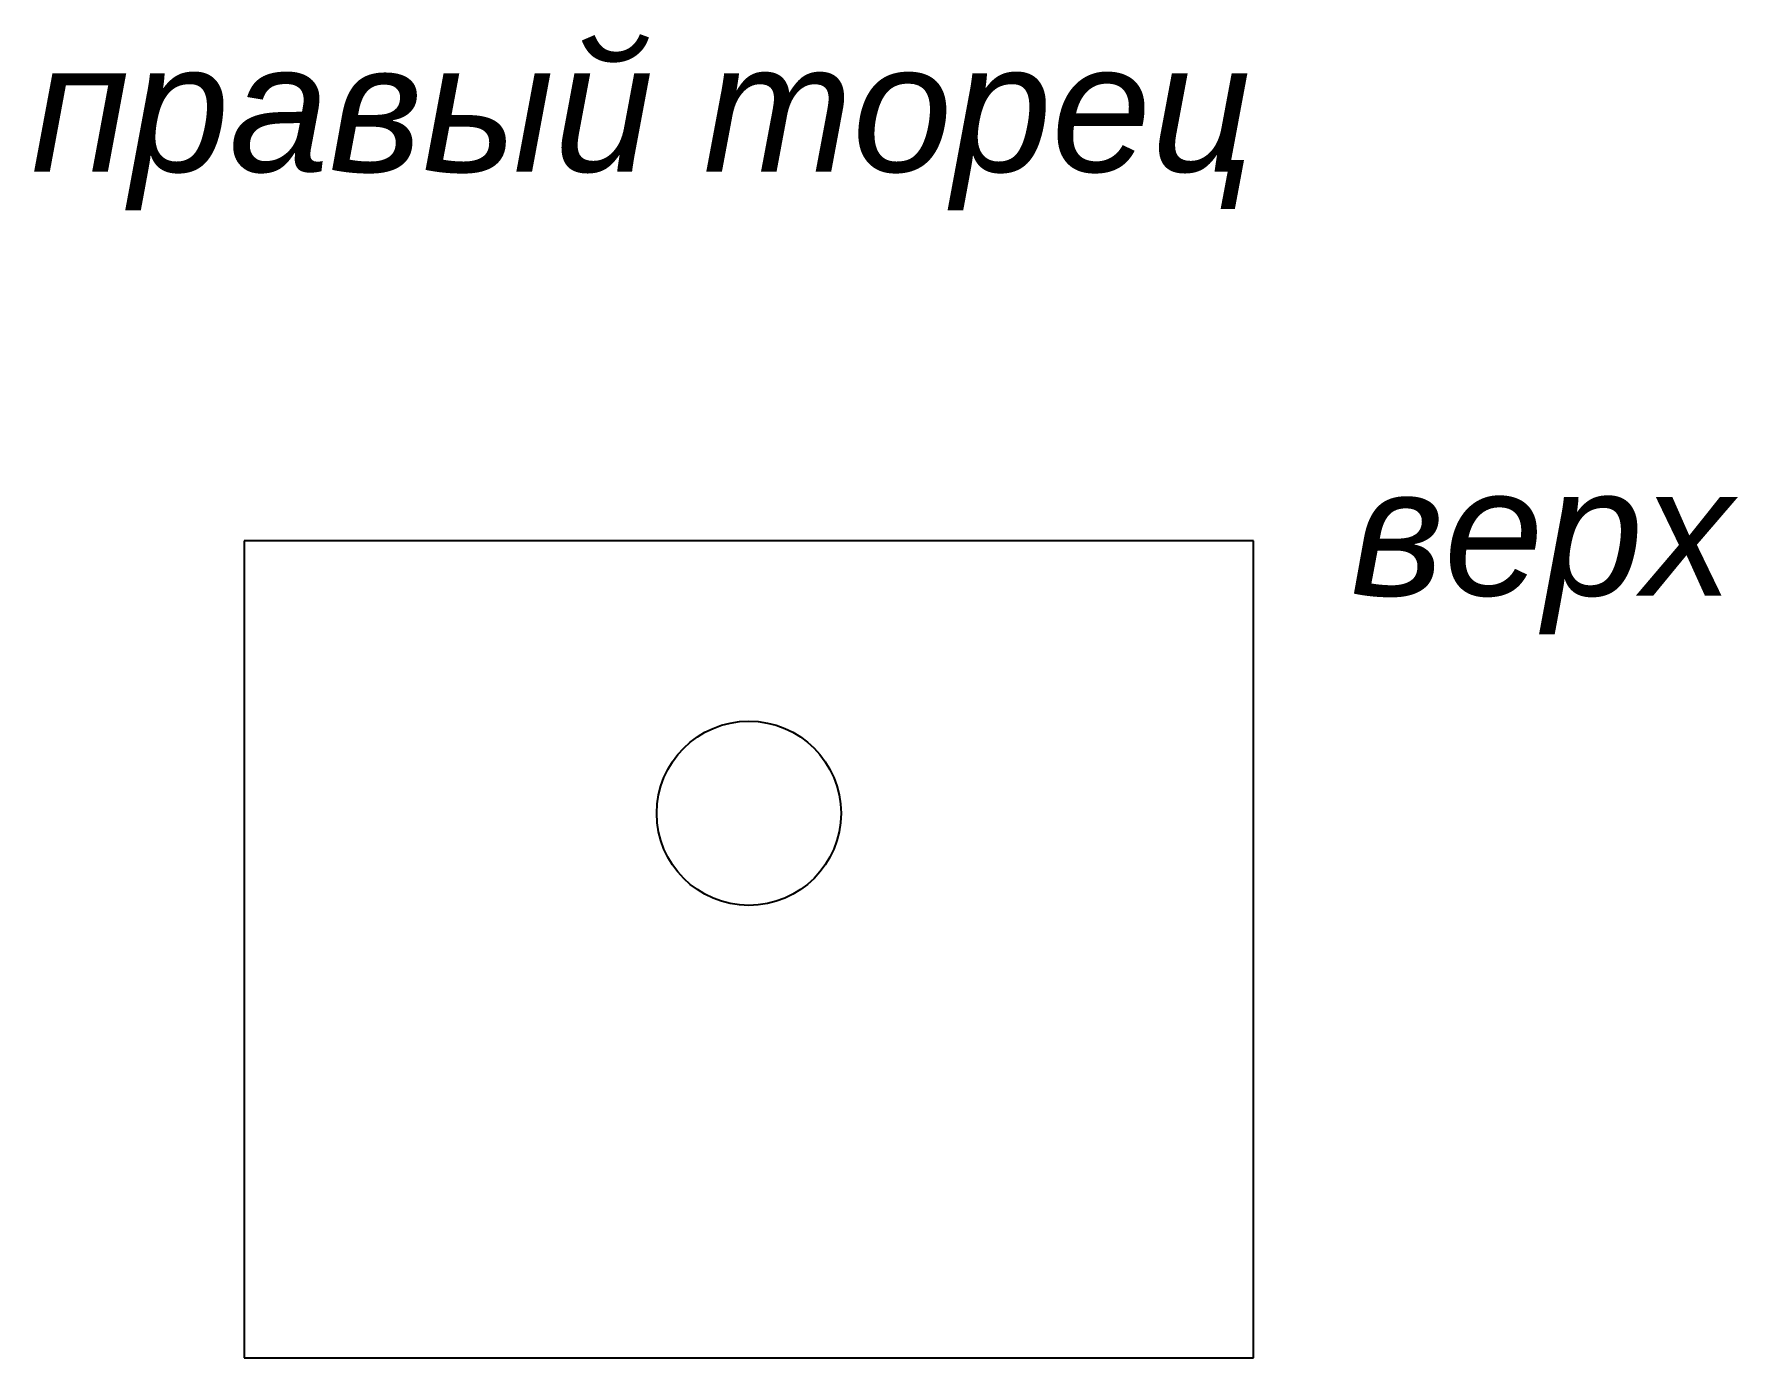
# Model space of a CAD drawing. Header units: millimetres. Extents: x -50 to 57, y 8 to 91.
import ezdxf

# ---------------------------------------------------------------- set-up
doc = ezdxf.new("R2010")
doc.units = ezdxf.units.MM
doc.layers.get('0').update_dxf_attribs({"lineweight": 25, "true_color": 0x000000})
doc.layers.add('слой 1', color=7, linetype='Continuous', lineweight=25, true_color=0xffffff)
doc.styles.add('textstyle0', font='')
doc.styles.add('textstyle1', font='')
doc.styles.get('textstyle0').set_extended_font_data('Liberation Sans', italic=True)
doc.styles.get('textstyle1').set_extended_font_data('Liberation Sans', italic=True)

msp = doc.modelspace()

# ---------------------------------------------------------------- linework, layer by layer
msp.add_line((-36.7, 58.96), (-36.7, 7.96))
msp.add_line((-36.7, 58.96), (-36.7, 7.96))
at = {"layer": 'слой 1'}
for p, q in [((26.3, 58.96), (-36.7, 58.96)), ((-36.7, 58.96), (-36.7, 7.96)), ((26.3, 7.96), (26.3, 58.96)), ((-36.7, 7.96), (26.3, 7.96))]:
    msp.add_line(p, q, dxfattribs=at)
msp.add_circle((-5.2, 41.96), 5.75, dxfattribs=at)

# ---------------------------------------------------------------- texts
at = {"layer": 'слой 1', "char_height": 8, "attachment_point": 1}
for s, insert, style in [('правый торец', (-50, 90), 'textstyle0'), ('верх', (32.35, 63.55), 'textstyle1')]:
    msp.add_mtext(s, dxfattribs=dict(at, insert=insert, style=style))

doc.saveas('drawing.dxf')
